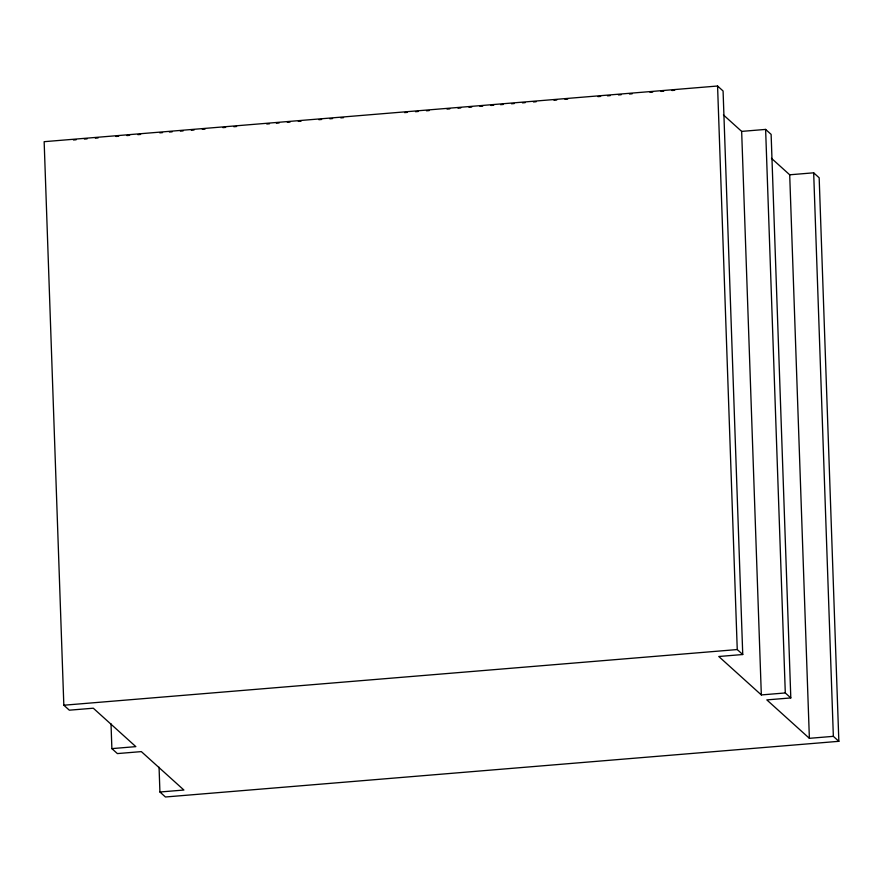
<?xml version="1.0" encoding="UTF-8"?>
<svg xmlns="http://www.w3.org/2000/svg" width="883" height="883" viewBox="0 0 883 883"><rect width="100%" height="100%" fill="white"/><g stroke="black" fill="none" stroke-linecap="round" stroke-linejoin="round"><path stroke-width="1.32" d="M159.061 767.217L159.922 792.007L165.43 796.985L838.85 741.312L833.353 736.345L809.38 738.32L766.83 699.899L790.804 697.923L785.296 692.945L761.334 694.932L718.784 656.499L742.746 654.524L723.078 90.993L717.57 86.015L44.15 141.688L63.83 705.219L69.327 710.186L93.3 708.21L135.839 746.632L111.876 748.618L111.015 723.817M73.41 139.989L76.159 139.768M84.382 139.084L87.13 138.852M95.353 138.178L98.101 137.947M115.927 136.479L118.664 136.247M126.898 135.574L129.635 135.342M137.869 134.657L140.607 134.437M159.801 132.847L162.549 132.627M169.404 132.053L172.152 131.832M180.375 131.148L183.112 130.927M191.346 130.243L194.083 130.011M202.317 129.337L205.055 129.106M222.88 127.638L225.629 127.406M233.852 126.733L236.6 126.501M266.765 124.006L269.503 123.786M276.368 123.212L279.105 122.991M287.339 122.307L290.077 122.075M298.311 121.401L301.048 121.17M318.873 119.702L321.622 119.47M329.845 118.797L332.582 118.565M340.816 117.892L343.553 117.66M404.546 112.616L407.295 112.395M415.518 111.711L418.255 111.479M426.489 110.805L429.226 110.574M447.052 109.106L449.8 108.874M458.023 108.201L460.771 107.969M468.994 107.296L471.743 107.064M479.966 106.379L482.714 106.159M490.937 105.474L493.685 105.254M500.54 104.68L503.277 104.459M511.511 103.775L514.248 103.554M522.482 102.87L525.219 102.638M533.442 101.964L536.191 101.733M554.016 100.265L556.754 100.033M564.988 99.36L567.725 99.128M597.901 96.633L600.639 96.413M607.493 95.839L610.241 95.618M618.464 94.934L621.213 94.713M629.436 94.028L632.184 93.797M650.009 92.329L652.747 92.097M660.981 91.424L663.718 91.192M671.941 90.519L674.689 90.287M723.42 114.922L741.654 131.39L765.616 129.415L771.124 134.382L790.804 697.923M771.466 158.322L789.7 174.79L813.673 172.814L819.17 177.781L838.85 741.312M63.83 705.219L737.25 649.557L742.746 654.524M159.922 792.007L183.896 790.031L141.346 751.61L117.384 753.585L111.876 748.618M813.673 172.814L833.353 736.345M789.7 174.79L809.38 738.32M765.616 129.415L785.296 692.945M741.654 131.39L761.334 694.932M717.57 86.015L737.25 649.557"/></g></svg>
